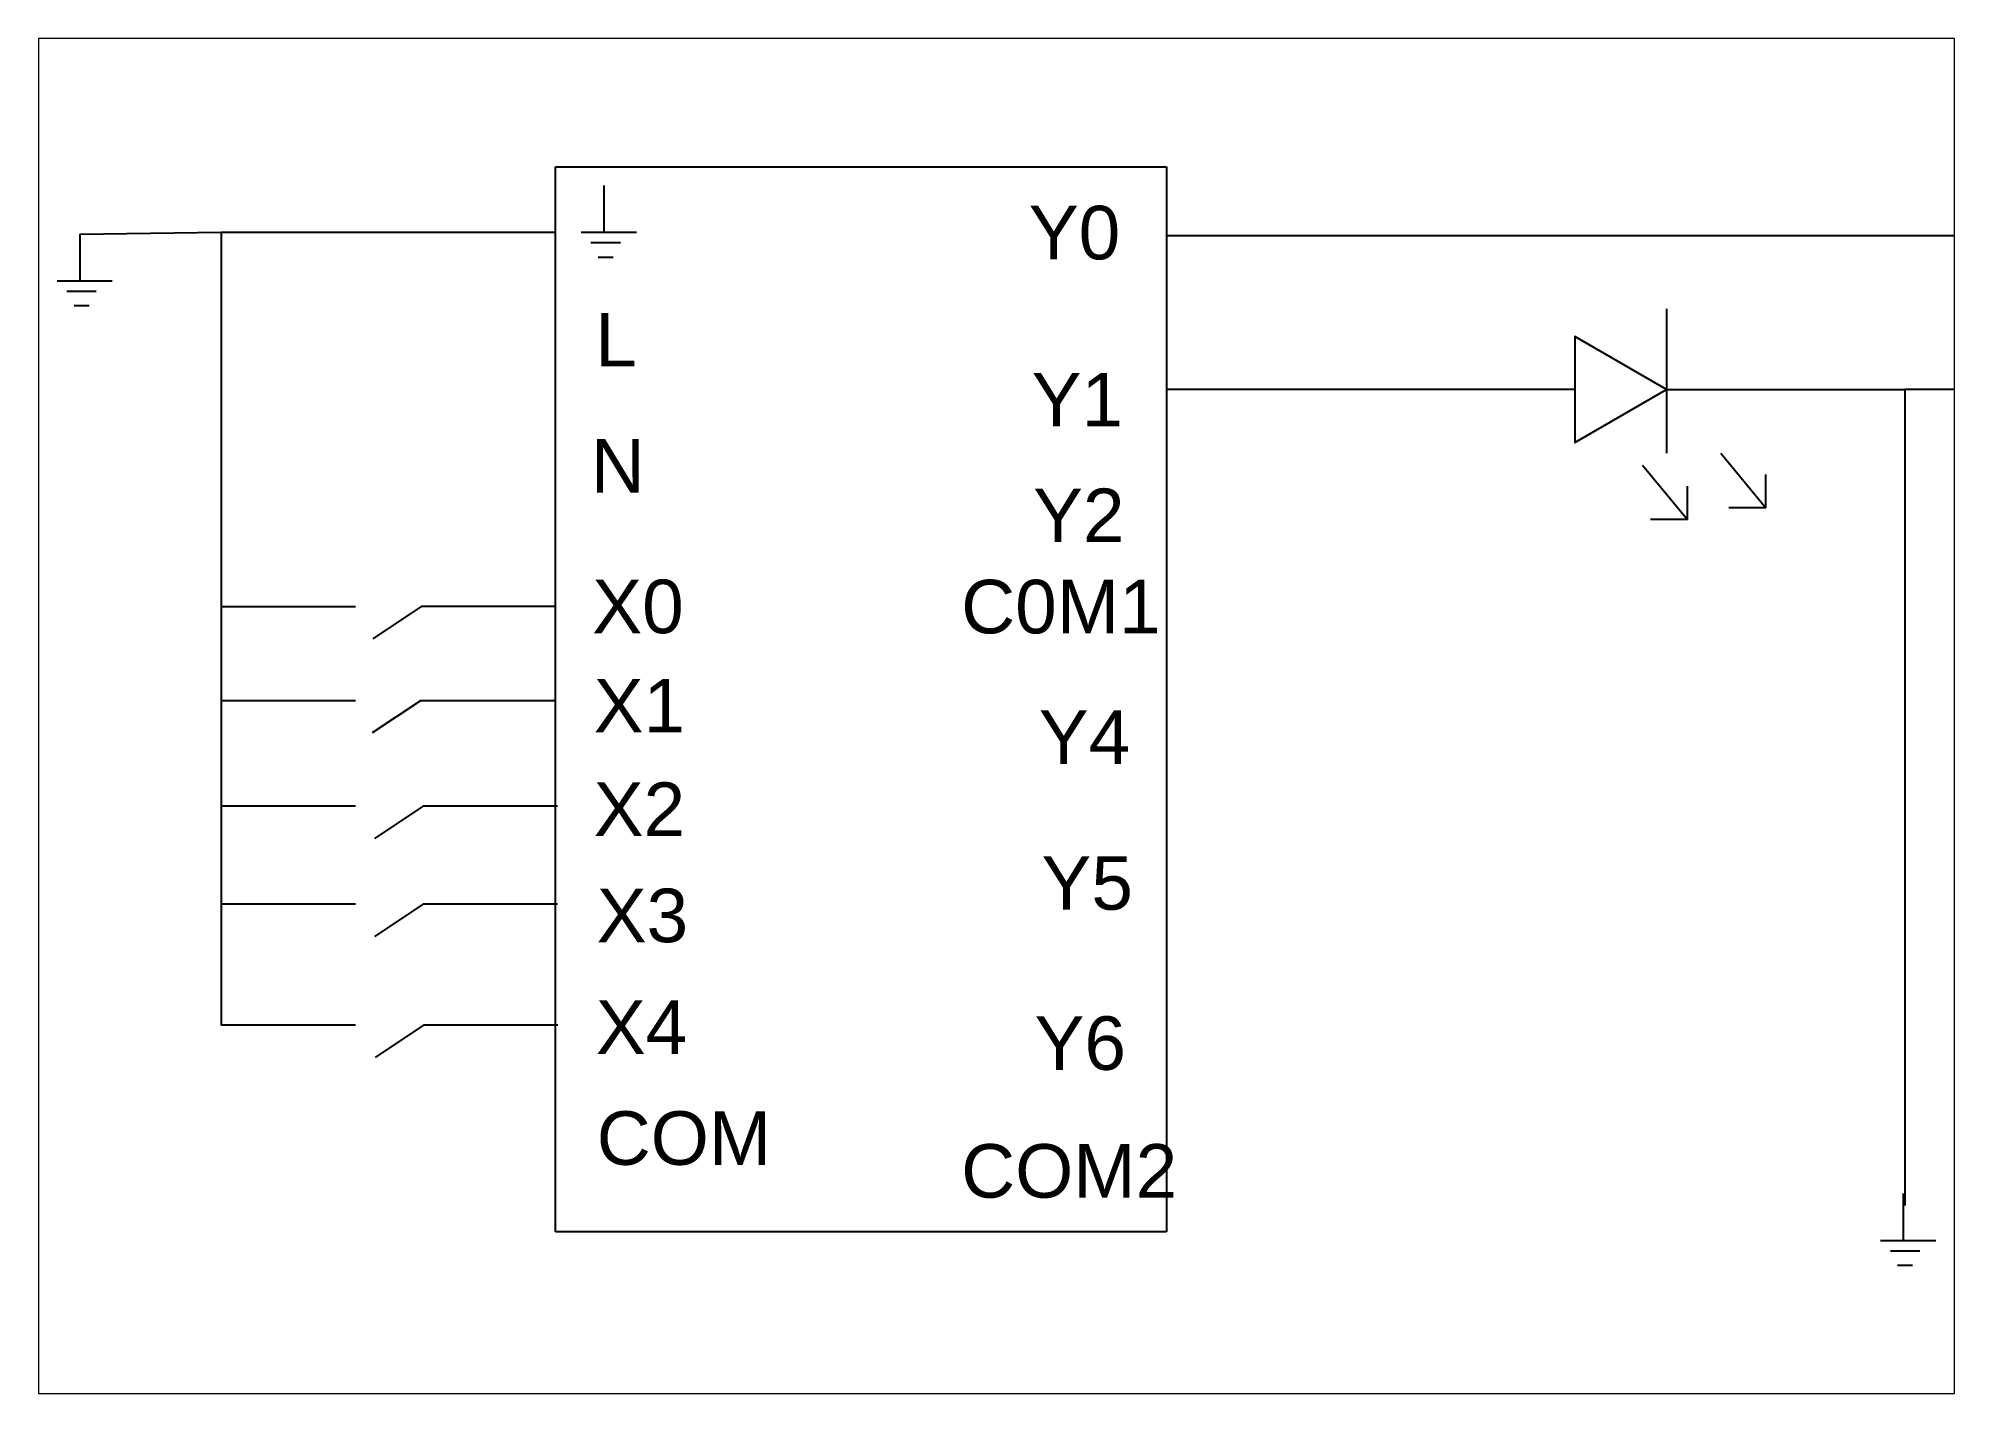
# Paper-space layout '布局1' of a CAD drawing. Header units: millimetres. Extents: x 15 to 242, y 17 to 178.
# The model-space entities are those that its viewports show. They can reach past a viewport. Long polylines and large blocks are cut down to what shows.
import ezdxf

# ---------------------------------------------------------------- set-up
doc = ezdxf.new("R2010")
doc.units = ezdxf.units.MM
doc.linetypes.add('BANKLINE1', pattern=[5.5, 4, -1.5])
doc.styles.get("Standard").update_dxf_attribs({"font": 'arial.ttf'})

msp = doc.modelspace()

# ---------------------------------------------------------------- linework, layer by layer
at = {"linetype": 'Continuous'}
for p, q in [((6803, 9220), (6803, 8958)), ((3867, 8948), (4659, 8958)), ((3867, 8948), (3867, 8686)), ((4659, 8958), (4659, 4517)), ((4659, 8958), (6532, 8958)), ((6676, 8958), (6986, 8958)), ((6803, 8958), (6986, 8958)), ((16082, 8937), (9955, 8937)), ((6731, 8900), (6896, 8900)), ((6772, 8819), (6855, 8819)), ((3740, 8686), (4049, 8686)), ((3795, 8628), (3959, 8628)), ((3867, 8686), (4049, 8686)), ((3835, 8548), (3919, 8548)), ((12758, 8529), (12758, 7720)), ((12244, 8077), (9955, 8077)), ((12758, 8077), (14093, 8077)), ((14093, 8077), (14093, 3506)), ((16434, 8077), (14093, 8077)), ((12623, 7654), (12875, 7349)), ((13062, 7720), (13314, 7415)), ((12875, 7349), (12875, 7535)), ((13314, 7415), (13314, 7601)), ((13314, 7415), (13106, 7415)), ((12875, 7349), (12667, 7349)), ((5412, 6859), (4659, 6859)), ((5779, 6862), (5508, 6681)), ((6532, 6862), (5779, 6862)), ((5412, 6334), (4659, 6334)), ((5776, 6334), (5504, 6154)), ((6529, 6334), (5776, 6334)), ((5412, 5743), (4659, 5743)), ((5790, 5743), (5518, 5562)), ((6543, 5743), (5790, 5743)), ((5412, 5194), (4659, 5194)), ((5790, 5194), (5518, 5013)), ((6543, 5194), (5790, 5194)), ((5412, 4517), (4659, 4517)), ((5792, 4517), (5521, 4336)), ((6546, 4517), (5792, 4517)), ((14084, 3573), (14084, 3311)), ((13957, 3311), (14266, 3311)), ((14012, 3253), (14176, 3253)), ((14084, 3311), (14266, 3311)), ((14052, 3172), (14136, 3172))]:
    msp.add_line(p, q, dxfattribs=at)
at = {"linetype": 'BANKLINE1'}
msp.add_lwpolyline([(6532, 9324), (9955, 9324), (9955, 3358), (6532, 3358)], close=True, dxfattribs=at)
at = {"linetype": 'Continuous'}
msp.add_lwpolyline([(12758, 8077), (12244, 8374), (12244, 7780)], close=True, dxfattribs=at)

# ---------------------------------------------------------------- texts
at = {"linetype": 'Continuous', "char_height": 300, "attachment_point": 1}
for s, insert, width in [('Y0', (9184, 9106), 341.26), ('L', (6754, 8506), 446.41), ('Y1', (9200, 8170), 341.26), ('N', (6730, 7800), 436.49), ('Y2', (9208, 7522), 341.26), ('X0', (6738, 7012), 341.26), ('C0M1', (8805, 7011), 341.26), ('X1', (6746, 6456), 341.26), ('Y4', (9240, 6280), 341.26), ('X2', (6746, 5876), 341.26), ('Y5', (9255, 5463), 341.26), ('X3', (6763, 5281), 341.26), ('X4', (6758, 4655), 341.26), ('Y6', (9216, 4566), 341.26), ('COM', (6763, 4034), 341.26), ('COM2', (8805, 3850), 341.26)]:
    msp.add_mtext(s, dxfattribs=dict(at, insert=insert, width=width))

psp = doc.layouts.new('布局1')

# ---------------------------------------------------------------- viewports
at = {"layer": '0', "linetype": 'Continuous'}
psp.add_viewport(center=(128.5, 97.5), size=(226.8, 160.3666), view_center_point=(9003.07, 6248.2), view_height=7592.0419, dxfattribs=at)

doc.saveas('drawing.dxf')
